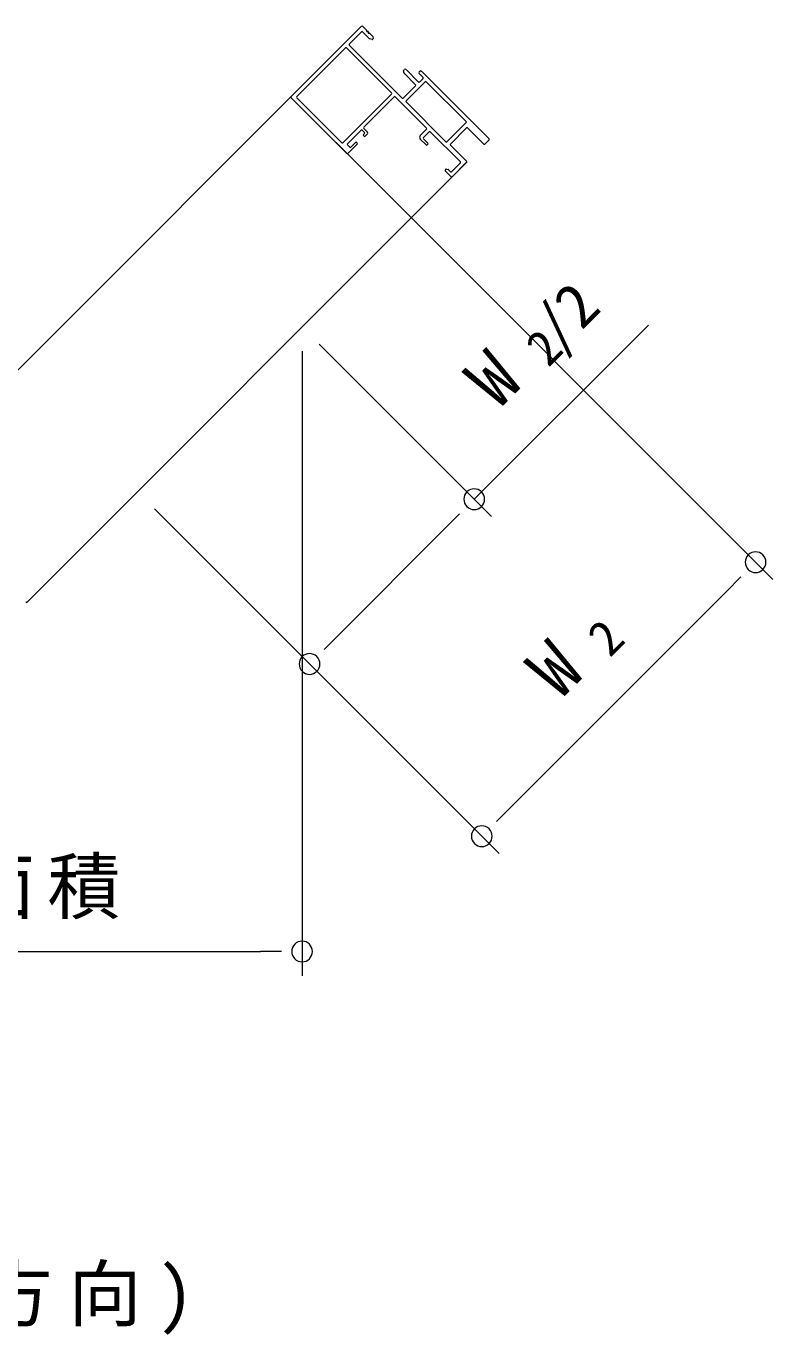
# Model space of a CAD drawing. Units: millimetres on the paper. Extents: x -297 to 270, y -210 to 193.
# Drawn here: x -188.7 to -158, y 35.9 to 89.6 of the extents above; entities that cross this region are included whole.
import ezdxf
from ezdxf.enums import TextEntityAlignment as Align

# ---------------------------------------------------------------- set-up
doc = ezdxf.new("R2010")
doc.units = ezdxf.units.MM
for name, color, linetype, lineweight in [('0-2_USER1', 7, 'Continuous', 9), ('0-3_YKK_D', 6, 'Continuous', 9), ('0-4_YKK_11', 7, 'Continuous', 9), ('0-5_YKK_12', 2, 'Continuous', 9)]:
    doc.layers.add(name, color=color, linetype=linetype, lineweight=lineweight)
doc.styles.add('ＭＳ ゴシック', font='')
doc.styles.get('ＭＳ ゴシック').set_extended_font_data('MS Gothic')

msp = doc.modelspace()

# ---------------------------------------------------------------- linework, layer by layer
at = {"layer": '0-3_YKK_D'}
for p, q in [((-175.967, 84.795), (-158.034, 66.867)), ((-170.294, 70.161), (-163.146, 77.309)), ((-176.657, 76.524), (-169.587, 69.454)), ((-177.364, 76.231), (-177.364, 50.596)), ((-183.422, 69.76), (-169.277, 55.62)), ((-183.422, 69.76), (-176.351, 62.69)), ((-170.895, 69.56), (-171.496, 68.959)), ((-175.856, 64.599), (-171.496, 68.959)), ((-159.342, 66.973), (-159.943, 66.372)), ((-168.783, 57.53), (-159.943, 66.372)), ((-176.457, 63.998), (-175.856, 64.599)), ((-169.384, 56.929), (-168.783, 57.53)), ((-204.757, 51.596), (-179.064, 51.596)), ((-178.214, 51.596), (-179.064, 51.596))]:
    msp.add_line(p, q, dxfattribs=at)
for centre, start, end in [((-170.294, 70.161), 45, 225), ((-170.294, 70.161), 225, 45), ((-158.741, 67.574), 45.0091, 225.0091), ((-158.741, 67.574), 225.0091, 45.0091), ((-177.058, 63.397), 45, 225), ((-177.058, 63.397), 225, 45), ((-169.985, 56.327), 45.0091, 225.0091), ((-169.985, 56.327), 225.0091, 45.0091), ((-177.364, 51.596), 0, 180), ((-177.364, 51.596), 180, 0)]:
    msp.add_arc(centre, 0.425, start, end, dxfattribs=at)
at = {"layer": '0-4_YKK_11'}
for p, q in [((-177.813, 86.682), (-174.935, 89.56)), ((-174.921, 89.344), (-175.426, 88.839)), ((-174.603, 89.068), (-174.878, 89.344)), ((-174.864, 89.56), (-174.72, 89.416)), ((-174.655, 89.351), (-174.649, 89.345)), ((-174.584, 89.28), (-174.44, 89.136)), ((-175.583, 88.681), (-177.582, 86.682)), ((-173.693, 86.833), (-175.541, 88.681)), ((-175.426, 88.797), (-173.25, 86.621)), ((-174.492, 89.034), (-174.589, 89.06)), ((-174.44, 89.065), (-174.463, 89.042)), ((-173.172, 87.643), (-173.198, 87.74)), ((-173.19, 87.769), (-173.167, 87.793)), ((-172.703, 87.168), (-173.164, 87.63)), ((-173.096, 87.793), (-172.587, 87.283)), ((-172.552, 87.701), (-172.531, 87.722)), ((-172.396, 87.474), (-172.552, 87.63)), ((-172.46, 87.722), (-169.688, 84.95)), ((-173.208, 86.621), (-172.703, 87.126)), ((-172.305, 87.293), (-173.092, 86.506)), ((-172.545, 87.283), (-172.396, 87.432)), ((-170.626, 85.657), (-172.262, 87.293)), ((-175.536, 84.363), (-177.813, 86.64)), ((-177.582, 86.64), (-175.734, 84.792)), ((-175.692, 84.792), (-173.693, 86.791)), ((-173.577, 86.675), (-174.829, 85.424)), ((-172.248, 85.388), (-173.535, 86.675)), ((-173.092, 86.463), (-171.456, 84.827)), ((-171.414, 84.827), (-170.626, 85.615)), ((-170.607, 85.403), (-171.272, 84.738)), ((-169.9, 84.738), (-170.565, 85.403)), ((-174.942, 85.311), (-175.501, 84.752)), ((-174.801, 85.212), (-174.9, 85.311)), ((-174.843, 85.127), (-174.801, 85.169)), ((-174.815, 85.056), (-174.843, 85.084)), ((-174.829, 85.381), (-174.673, 85.226)), ((-174.673, 85.155), (-174.772, 85.056)), ((-172.51, 85.084), (-172.248, 85.346)), ((-172.269, 84.702), (-172.51, 84.943)), ((-172.142, 85.24), (-172.382, 84.999)), ((-172.382, 84.957), (-172.198, 84.773)), ((-170.864, 84.005), (-172.099, 85.24)), ((-169.688, 84.908), (-169.858, 84.738)), ((-175.501, 84.71), (-175.402, 84.611)), ((-175.098, 84.731), (-175.465, 84.363)), ((-175.359, 84.611), (-175.168, 84.801)), ((-175.126, 84.801), (-175.098, 84.773)), ((-172.198, 84.731), (-172.227, 84.702)), ((-171.272, 84.695), (-170.607, 84.031)), ((-171.225, 83.601), (-170.864, 83.962)), ((-170.607, 83.988), (-171.201, 83.394)), ((-171.484, 83.677), (-171.461, 83.7)), ((-171.244, 83.394), (-171.484, 83.635)), ((-171.432, 83.708), (-171.36, 83.689)), ((-171.347, 83.681), (-171.267, 83.601))]:
    msp.add_line(p, q, dxfattribs=at)
for centre, radius, start, end in [((-174.9, 89.525), 0.05, 45, 135), ((-174.9, 89.323), 0.03, 45, 135), ((-174.734, 89.402), 0.02, 338.5782, 45), ((-174.687, 89.384), 0.03, 158.5782, 291.4218), ((-174.669, 89.337), 0.02, 45, 111.4218), ((-174.663, 89.331), 0.02, 338.5782, 45), ((-174.617, 89.313), 0.03, 158.5782, 291.4218), ((-174.599, 89.266), 0.02, 45, 111.4218), ((-175.562, 88.66), 0.03, 45, 135), ((-175.404, 88.818), 0.03, 135, 225), ((-174.582, 89.089), 0.03, 225, 255), ((-174.484, 89.063), 0.03, 255, 315), ((-174.475, 89.101), 0.05, 315, 45), ((-173.169, 87.748), 0.03, 135, 195), ((-173.143, 87.651), 0.03, 195, 225), ((-173.132, 87.757), 0.05, 45, 135), ((-172.517, 87.665), 0.05, 135, 225), ((-172.495, 87.686), 0.05, 45, 135), ((-172.724, 87.147), 0.03, 315, 45), ((-172.566, 87.305), 0.03, 225, 315), ((-172.418, 87.453), 0.03, 315, 45), ((-172.283, 87.272), 0.03, 45, 135), ((-177.792, 86.661), 0.03, 135, 225), ((-177.561, 86.661), 0.03, 135, 225), ((-173.714, 86.812), 0.03, 315, 45), ((-173.556, 86.654), 0.03, 45, 135), ((-173.229, 86.642), 0.03, 225, 315), ((-173.071, 86.484), 0.03, 135, 225), ((-174.808, 85.403), 0.03, 135, 225), ((-170.647, 85.636), 0.03, 315, 45), ((-170.586, 85.381), 0.03, 45, 135), ((-174.921, 85.289), 0.03, 45, 135), ((-174.822, 85.106), 0.03, 135, 225), ((-174.794, 85.077), 0.03, 225, 315), ((-174.822, 85.19), 0.03, 315, 45), ((-174.709, 85.19), 0.05, 315, 45), ((-172.439, 85.014), 0.1, 135, 225), ((-172.361, 84.978), 0.03, 135, 225), ((-172.269, 85.367), 0.03, 315, 45), ((-172.121, 85.219), 0.03, 45, 135), ((-169.709, 84.929), 0.03, 315, 45), ((-175.713, 84.813), 0.03, 225, 315), ((-175.501, 84.398), 0.05, 225, 315), ((-175.479, 84.731), 0.03, 135, 225), ((-175.38, 84.632), 0.03, 225, 315), ((-175.147, 84.78), 0.03, 45, 135), ((-175.119, 84.752), 0.03, 315, 45), ((-172.248, 84.724), 0.03, 225, 315), ((-172.22, 84.752), 0.03, 315, 45), ((-171.435, 84.848), 0.03, 225, 315), ((-171.251, 84.717), 0.03, 135, 225), ((-169.879, 84.759), 0.03, 225, 315), ((-170.885, 83.983), 0.03, 315, 45), ((-170.629, 84.009), 0.03, 315, 45), ((-171.463, 83.656), 0.03, 135, 225), ((-171.44, 83.679), 0.03, 75, 135), ((-171.368, 83.66), 0.03, 45, 75), ((-171.246, 83.623), 0.03, 225, 315), ((-171.223, 83.416), 0.03, 225, 315), ((-188.713, 65.925), 0.03, 315, 45)]:
    msp.add_arc(centre, radius, start, end, dxfattribs=at)
at = {"layer": '0-5_YKK_12'}
for p, q in [((-175.55, 88.946), (-189.078, 75.417)), ((-170.591, 84.004), (-188.671, 65.925))]:
    msp.add_line(p, q, dxfattribs=at)

# ---------------------------------------------------------------- texts
at = {"layer": '0-2_USER1', "insert": (-201.581, 35.863), "char_height": 2.199, "attachment_point": 7, "style": 'ＭＳ ゴシック'}
msp.add_mtext('\\T1.22;P(受圧方向)', dxfattribs=at)
at = {"layer": '0-3_YKK_D', "color": 4, "style": 'ＭＳ ゴシック'}
for s, height, rotation, p in [('/2', 1.833, 45, (-166.383, 75.787)), ('2', 1.466, 45, (-166.949, 75.222)), ('2', 1.466, 45.009, (-164.417, 63.311))]:
    msp.add_text(s, height=height, rotation=rotation, dxfattribs=at).set_placement(p, align=Align.BOTTOM_LEFT)
at = {"layer": '0-3_YKK_D', "color": 7, "style": 'ＭＳ ゴシック'}
for rotation, p in [(45, (-168.821, 73.35)), (45.009, (-166.289, 61.439))]:
    msp.add_text('W', height=2.199, rotation=rotation, dxfattribs=at).set_placement(p, align=Align.BOTTOM_LEFT)
at = {"layer": '0-3_YKK_D', "color": 7, "insert": (-198.351, 52.916), "char_height": 2.199, "attachment_point": 7, "style": 'ＭＳ ゴシック'}
msp.add_mtext('\\T1.17;受圧面積', dxfattribs=at)

doc.saveas('drawing.dxf')
